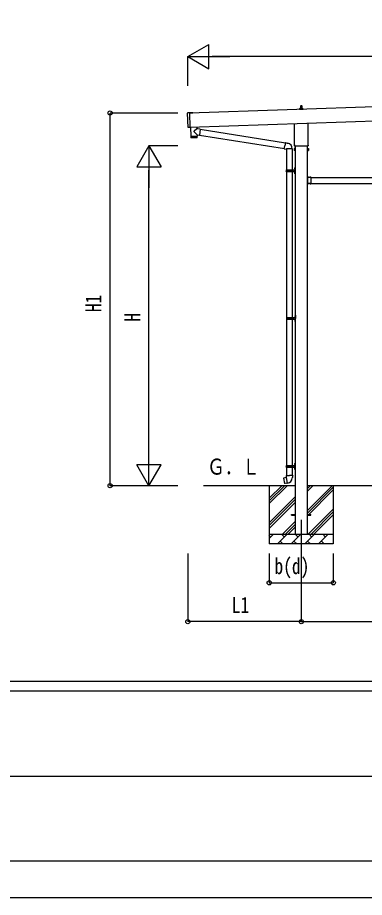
# Model space of a CAD drawing. Units: millimetres, scale not verified. Extents: x -21025 to 21025, y -14850 to 14850.
# Drawn here: x -4029 to -457, y -14850 to -5789 of the extents above; entities that cross this region are included whole.
import ezdxf
from ezdxf.enums import TextEntityAlignment as Align

# ---------------------------------------------------------------- set-up
doc = ezdxf.new("R2010")
doc.units = ezdxf.units.MM
doc.header["$LTSCALE"] = 60
for name, color, linetype in [('0-4_YKK_12', 2, 'Continuous'), ('0-5_YKK_13', 4, 'Continuous'), ('0-6_YKK_A1', 4, 'Continuous'), ('0-7_YKK_D', 6, 'Continuous'), ('0-8_YKK_ZWAK', 7, 'Continuous')]:
    doc.layers.add(name, color=color, linetype=linetype)
doc.styles.add('ＭＳ ゴシック', font='')
doc.styles.get('ＭＳ ゴシック').set_extended_font_data('MS Gothic')

msp = doc.modelspace()

# ---------------------------------------------------------------- linework, layer by layer
at = {"layer": '0-4_YKK_12'}
msp.add_line((-1107.46, -10960), (-1107.46, -11460), dxfattribs=at)
at = {"layer": '0-5_YKK_13'}
for p, q in [((-1113.46, -6720.74), (-1112.73, -6697.21)), ((-1111.73, -6696.24), (-1103.18, -6696.24)), ((-1102.18, -6697.21), (-1101.46, -6720.74)), ((-2273.66, -6920.04), (-2278.59, -6772.12)), ((-2258.64, -6770.45), (-2277.63, -6771.08)), ((-2224.65, -6769.54), (-2258.63, -6770.67)), ((-1125.71, -6736.24), (-1125.71, -6728.53)), ((-1089.21, -6736.24), (-1125.71, -6736.24)), ((-1125.32, -6727.74), (-1089.59, -6727.74)), ((-1124.94, -6727.55), (-1118.22, -6725.92)), ((-1117.84, -6725.74), (-1097.07, -6725.74)), ((-1117.46, -6724.95), (-1117.46, -6720.74)), ((-1116.46, -6720.74), (-1098.46, -6720.74)), ((-1097.46, -6724.95), (-1097.46, -6720.74)), ((-1089.97, -6727.55), (-1096.69, -6725.92)), ((-1089.21, -6736.24), (-1089.21, -6728.53)), ((-1175.76, -7100.23), (-1175.76, -6880.86)), ((-1039.16, -6876.3), (-1039.16, -7100.23)), ((-2180.41, -6997.27), (-2211.91, -6964.75)), ((-2183.17, -6914.44), (-2182.56, -6932.62)), ((-2146.96, -6937.68), (-2155.93, -7000.75)), ((-2147.22, -6939.51), (-1271.33, -7078.96)), ((-2243.94, -7012.41), (-2243.28, -7025.44)), ((-2182.67, -7026.37), (-2240.18, -7028.29)), ((-2239.48, -7011.26), (-2239.43, -7012.26)), ((-2184.51, -7009.42), (-2184.49, -7010.42)), ((-2180.41, -6997.27), (-2155.93, -7000.75)), ((-2180.41, -6997.27), (-2180.01, -7009.27)), ((-2155.67, -6998.92), (-1281.75, -7138.06)), ((-1282.07, -7139.88), (-1276.54, -7108.51)), ((-1282.07, -7139.88), (-1281.67, -7142.13)), ((-1282.07, -7139.88), (-1276.91, -7140.69)), ((-1281.67, -7142.13), (-1278.11, -7142.76)), ((-1278.11, -7142.76), (-1276.91, -7140.69)), ((-1276.91, -7140.69), (-1262.31, -7143.01)), ((-1271.01, -7077.15), (-1276.54, -7108.51)), ((-1271.01, -7077.15), (-1269.86, -7075.16)), ((-1269.86, -7075.16), (-1266.3, -7075.79)), ((-1266.3, -7075.79), (-1265.88, -7078.14)), ((-1262.31, -7143.01), (-1260.11, -7142.02)), ((-1199.81, -7142.42), (-1260.99, -7142.42)), ((-1259.96, -7142.42), (-1259.96, -7356)), ((-1251.37, -7080.96), (-1249.68, -7082.59)), ((-1249.68, -7082.59), (-1247.57, -7083.04)), ((-1199.96, -7142.42), (-1199.96, -7356)), ((-1181.46, -7138.5), (-1180.7, -7137.19)), ((-1181.46, -7138.5), (-1181.46, -7155.5)), ((-1181.46, -7155.5), (-1180.7, -7156.81)), ((-1174.46, -7142.09), (-1180.7, -7142.09)), ((-1174.46, -7151.91), (-1180.7, -7151.91)), ((-1174.46, -7156.81), (-1180.7, -7156.81)), ((-1177.46, -7109), (-1177.46, -7103.5)), ((-1039.52, -7112.5), (-1175.39, -7112.5)), ((-1171.96, -7156.2), (-1174.46, -7156.2)), ((-1042.96, -7156.2), (-1040.46, -7156.2)), ((-1040.46, -7142.09), (-1034.22, -7142.09)), ((-1040.46, -7151.91), (-1034.22, -7151.91)), ((-1040.46, -7156.81), (-1034.22, -7156.81)), ((-1037.46, -7103.5), (-1037.46, -7109)), ((-1033.46, -7138.5), (-1034.22, -7137.19)), ((-1033.46, -7155.5), (-1034.22, -7156.81)), ((-1033.46, -7138.5), (-1033.46, -7155.5)), ((-1176.26, -7338.85), (-1174.21, -7339.85)), ((-1174.99, -7336.85), (-1174.36, -7336.85)), ((-1174.99, -7336.85), (-1174.99, -7345.15)), ((-1174.36, -7336.85), (-1174.36, -7345.15)), ((-1174.36, -7336.85), (-1173.96, -7337.25)), ((-1173.96, -7333), (-1170.96, -7331.5)), ((-1173.96, -7333), (-1173.96, -7365)), ((-1173.96, -7337.25), (-1173.96, -7344.75)), ((-1170.96, -7331.5), (-1170.96, -7365)), ((-1170.96, -7331.5), (-1169.96, -7331.5)), ((-1169.96, -7331.5), (-1169.96, -7365)), ((-1262.96, -7358), (-1212.62, -7358)), ((-1262.96, -7372), (-1212.62, -7372)), ((-1261.96, -7356), (-1175.96, -7356)), ((-1261.96, -7356), (-1261.96, -7358)), ((-1261.96, -7374), (-1261.96, -7372)), ((-1261.96, -7374), (-1175.96, -7374)), ((-1259.96, -7374), (-1259.96, -8878.5)), ((-1202.96, -7356), (-1202.96, -7360.5)), ((-1202.96, -7360.5), (-1200.96, -7360.5)), ((-1202.96, -7374), (-1202.96, -7369.5)), ((-1202.96, -7369.5), (-1200.96, -7369.5)), ((-1200.96, -7360.5), (-1200.96, -7365)), ((-1200.96, -7369.5), (-1200.96, -7365)), ((-1199.96, -7374), (-1199.96, -8878.5)), ((-1194.96, -7356), (-1194.96, -7365)), ((-1194.96, -7360.5), (-1191.96, -7360.5)), ((-1194.96, -7374), (-1194.96, -7365)), ((-1194.96, -7369.5), (-1191.96, -7369.5)), ((-1191.96, -7360.5), (-1191.96, -7365)), ((-1191.96, -7369.5), (-1191.96, -7365)), ((-1176.26, -7386.85), (-1174.21, -7387.85)), ((-1174.99, -7345.15), (-1174.36, -7345.15)), ((-1174.99, -7384.85), (-1174.36, -7384.85)), ((-1174.99, -7384.85), (-1174.99, -7393.15)), ((-1174.99, -7393.15), (-1174.36, -7393.15)), ((-1174.36, -7345.15), (-1173.96, -7344.75)), ((-1174.36, -7384.85), (-1174.36, -7393.15)), ((-1174.36, -7384.85), (-1173.96, -7385.25)), ((-1174.36, -7393.15), (-1173.96, -7392.75)), ((-1174.21, -7339.85), (-1173.6, -7341)), ((-1174.21, -7387.85), (-1173.6, -7389)), ((-1173.96, -7397), (-1173.96, -7365)), ((-1173.96, -7385.25), (-1173.96, -7392.75)), ((-1173.96, -7397), (-1170.96, -7398.5)), ((-1170.96, -7398.5), (-1170.96, -7365)), ((-1170.96, -7398.5), (-1169.96, -7398.5)), ((-1169.96, -7398.5), (-1169.96, -7365)), ((-1043.36, -7419.5), (-1044.96, -7419.5)), ((-1044.96, -7424), (-1043.36, -7424)), ((-1043.36, -7425), (-1044.96, -7425)), ((-1039.26, -7427), (-1044.96, -7427)), ((-1043.36, -7429), (-1044.96, -7429)), ((-1043.36, -7436.46), (-1043.36, -7419.5)), ((-1043.36, -7422.96), (-1043.36, -7431.03)), ((-1043.36, -7425.87), (-1040.7, -7424.55)), ((-1043.36, -7428.13), (-1040.7, -7429.45)), ((-1042.49, -7422.26), (-1042.66, -7422.26)), ((-1044.96, -7430), (-1043.36, -7430)), ((-1043.36, -7505), (-1044.96, -7505)), ((-1043.36, -7509), (-1044.96, -7509)), ((-1043.36, -7514.5), (-1044.96, -7514.5)), ((-1006.96, -7434.9), (-1043.36, -7434.9)), ((-1043.36, -7514.5), (-1043.36, -7497.54)), ((-1006.96, -7499.1), (-1043.36, -7499.1)), ((-1043.36, -7502.96), (-1043.36, -7511.03)), ((-1043.36, -7505.87), (-1040.7, -7504.55)), ((-1043.36, -7508.13), (-1040.7, -7509.45)), ((-1042.96, -7436.5), (-1039.96, -7436.5)), ((-1042.96, -7445.29), (-1042.96, -7438.5)), ((-1042.96, -7487.29), (-1042.96, -7446.71)), ((-1042.96, -7495.5), (-1042.96, -7488.71)), ((-1039.96, -7497.5), (-1042.96, -7497.5)), ((-1042.49, -7431.73), (-1042.66, -7431.73)), ((-1042.49, -7502.26), (-1042.66, -7502.26)), ((-1042.49, -7511.73), (-1042.66, -7511.73)), ((-1019.69, -7434.04), (-1019.69, -7434.2)), ((-1019.69, -7499.96), (-1019.69, -7499.8)), ((-1010.92, -7434.9), (-1018.99, -7434.9)), ((-1010.92, -7499.1), (-1018.99, -7499.1)), ((-1016.08, -7434.9), (-1017.41, -7432.24)), ((-1016.08, -7499.1), (-1017.41, -7501.76)), ((-1013.83, -7434.9), (-1012.51, -7432.24)), ((-1013.83, -7499.1), (-1012.51, -7501.76)), ((-1010.22, -7434.04), (-1010.22, -7434.2)), ((-1010.22, -7499.96), (-1010.22, -7499.8)), ((-1006.96, -7445.29), (-1006.96, -7434.9)), ((-1006.96, -7487.29), (-1006.96, -7446.71)), ((-1006.96, -7499.1), (-1006.96, -7488.71)), ((-1259.46, -8878.5), (-1173.46, -8878.5)), ((-1259.46, -8878.5), (-1259.46, -8880.5)), ((-1200.46, -8878.5), (-1200.46, -8883)), ((-1192.46, -8878.5), (-1192.46, -8887.5)), ((-1173.76, -8861.35), (-1171.71, -8862.35)), ((-1172.49, -8859.35), (-1171.86, -8859.35)), ((-1172.49, -8859.35), (-1172.49, -8867.65)), ((-1172.49, -8867.65), (-1171.86, -8867.65)), ((-1171.86, -8859.35), (-1171.86, -8867.65)), ((-1171.86, -8859.35), (-1171.46, -8859.75)), ((-1171.86, -8867.65), (-1171.46, -8867.25)), ((-1171.71, -8862.35), (-1171.1, -8863.5)), ((-1171.46, -8855.5), (-1168.46, -8854)), ((-1171.46, -8855.5), (-1171.46, -8887.5)), ((-1171.46, -8859.75), (-1171.46, -8867.25)), ((-1168.46, -8854), (-1168.46, -8887.5)), ((-1168.46, -8854), (-1167.46, -8854)), ((-1167.46, -8854), (-1167.46, -8887.5)), ((-1260.46, -8880.5), (-1210.12, -8880.5)), ((-1260.46, -8894.5), (-1210.12, -8894.5)), ((-1259.96, -8896.49), (-1259.96, -10401)), ((-1259.46, -8896.5), (-1259.46, -8894.5)), ((-1259.46, -8896.5), (-1173.46, -8896.5)), ((-1200.46, -8883), (-1198.46, -8883)), ((-1200.46, -8896.5), (-1200.46, -8892)), ((-1200.46, -8892), (-1198.46, -8892)), ((-1199.96, -8896.49), (-1199.96, -10401)), ((-1198.46, -8883), (-1198.46, -8887.5)), ((-1198.46, -8892), (-1198.46, -8887.5)), ((-1192.46, -8883), (-1189.46, -8883)), ((-1192.46, -8896.5), (-1192.46, -8887.5)), ((-1192.46, -8892), (-1189.46, -8892)), ((-1189.46, -8883), (-1189.46, -8887.5)), ((-1189.46, -8892), (-1189.46, -8887.5)), ((-1173.76, -8909.35), (-1171.71, -8910.35)), ((-1172.49, -8907.35), (-1171.86, -8907.35)), ((-1172.49, -8907.35), (-1172.49, -8915.65)), ((-1172.49, -8915.65), (-1171.86, -8915.65)), ((-1171.86, -8907.35), (-1171.86, -8915.65)), ((-1171.86, -8907.35), (-1171.46, -8907.75)), ((-1171.86, -8915.65), (-1171.46, -8915.25)), ((-1171.71, -8910.35), (-1171.1, -8911.5)), ((-1171.46, -8919.5), (-1171.46, -8887.5)), ((-1171.46, -8907.75), (-1171.46, -8915.25)), ((-1171.46, -8919.5), (-1168.46, -8921)), ((-1168.46, -8921), (-1168.46, -8887.5)), ((-1168.46, -8921), (-1167.46, -8921)), ((-1167.46, -8921), (-1167.46, -8887.5)), ((-1262.96, -10403), (-1212.62, -10403)), ((-1262.96, -10417), (-1212.62, -10417)), ((-1261.96, -10401), (-1175.96, -10401)), ((-1261.96, -10401), (-1261.96, -10403)), ((-1261.96, -10419), (-1261.96, -10417)), ((-1261.96, -10419), (-1175.96, -10419)), ((-1259.96, -10419), (-1259.96, -10503.93)), ((-1202.96, -10401), (-1202.96, -10405.5)), ((-1202.96, -10405.5), (-1200.96, -10405.5)), ((-1202.96, -10419), (-1202.96, -10414.5)), ((-1202.96, -10414.5), (-1200.96, -10414.5)), ((-1200.96, -10405.5), (-1200.96, -10410)), ((-1200.96, -10414.5), (-1200.96, -10410)), ((-1199.96, -10419), (-1199.96, -10503.93)), ((-1194.96, -10401), (-1194.96, -10410)), ((-1194.96, -10405.5), (-1191.96, -10405.5)), ((-1194.96, -10419), (-1194.96, -10410)), ((-1194.96, -10414.5), (-1191.96, -10414.5)), ((-1191.96, -10405.5), (-1191.96, -10410)), ((-1191.96, -10414.5), (-1191.96, -10410)), ((-1176.26, -10383.85), (-1174.21, -10384.85)), ((-1174.99, -10381.85), (-1174.36, -10381.85)), ((-1174.99, -10381.85), (-1174.99, -10390.15)), ((-1174.99, -10390.15), (-1174.36, -10390.15)), ((-1174.36, -10381.85), (-1174.36, -10390.15)), ((-1174.36, -10381.85), (-1173.96, -10382.25)), ((-1174.36, -10390.15), (-1173.96, -10389.75)), ((-1174.21, -10384.85), (-1173.6, -10386)), ((-1173.96, -10378), (-1170.96, -10376.5)), ((-1173.96, -10378), (-1173.96, -10410)), ((-1173.96, -10382.25), (-1173.96, -10389.75)), ((-1173.96, -10442), (-1173.96, -10410)), ((-1170.96, -10376.5), (-1170.96, -10410)), ((-1170.96, -10376.5), (-1169.96, -10376.5)), ((-1170.96, -10443.5), (-1170.96, -10410)), ((-1169.96, -10376.5), (-1169.96, -10410)), ((-1169.96, -10443.5), (-1169.96, -10410)), ((-1261.81, -10503.93), (-1263.96, -10504.71)), ((-1263.96, -10504.71), (-1263.96, -10508.33)), ((-1263.96, -10508.33), (-1261.71, -10509.14)), ((-1261.81, -10503.93), (-1229.96, -10503.93)), ((-1261.81, -10503.93), (-1261.71, -10509.14)), ((-1261.71, -10509.14), (-1261.46, -10523.93)), ((-1198.11, -10503.93), (-1229.96, -10503.93)), ((-1195.96, -10508.33), (-1198.2, -10509.14)), ((-1198.11, -10503.93), (-1195.96, -10504.71)), ((-1195.96, -10504.71), (-1195.96, -10508.33)), ((-1176.26, -10431.85), (-1174.21, -10432.85)), ((-1174.99, -10429.85), (-1174.36, -10429.85)), ((-1174.99, -10429.85), (-1174.99, -10438.15)), ((-1174.99, -10438.15), (-1174.36, -10438.15)), ((-1174.36, -10429.85), (-1174.36, -10438.15)), ((-1174.36, -10429.85), (-1173.96, -10430.25)), ((-1174.36, -10438.15), (-1173.96, -10437.75)), ((-1174.21, -10432.85), (-1173.6, -10434)), ((-1173.96, -10430.25), (-1173.96, -10437.75)), ((-1173.96, -10442), (-1170.96, -10443.5)), ((-1170.96, -10443.5), (-1169.96, -10443.5)), ((-1288.42, -10532.38), (-1289.22, -10533.55)), ((-1289.22, -10533.55), (-1279.6, -10588.11)), ((-1260.55, -10527.13), (-1288.42, -10532.38)), ((-1275.67, -10529.78), (-1275.89, -10530.02)), ((-1265.58, -10587.02), (-1265.86, -10586.86)), ((-1261.46, -10523.93), (-1260.11, -10525.93)), ((-1250.19, -10584.42), (-1260.33, -10526.95)), ((-1260.3, -10526.13), (-1260.3, -10526.83)), ((-1260.11, -10525.93), (-1260.14, -10525.93)), ((-1249.89, -10585.19), (-1250.13, -10584.52)), ((-1199.77, -10525.87), (-1199.84, -10528.03)), ((-1198.45, -10523.93), (-1199.77, -10525.87)), ((-1207.46, -10905.5), (-1169.96, -10905.5)), ((-1207.46, -10914.5), (-1207.46, -10905.5)), ((-1207.46, -10914.5), (-1169.96, -10914.5)), ((-1044.96, -10905.5), (-1007.46, -10905.5)), ((-1044.96, -10914.5), (-1007.46, -10914.5)), ((-1007.46, -10914.5), (-1007.46, -10905.5))]:
    msp.add_line(p, q, dxfattribs=at)
for points in [[(-2258.64, -6770.45), (-2253.64, -6920.37), (-2272.63, -6921)], [(-2258.6, -6771.67), (-2224.61, -6770.54), (-2224.65, -6769.54)], [(-2247.14, -6916.57), (-2243.97, -7011.41), (-2180.01, -7009.27)], [(-2182.56, -6932.62), (-2184.66, -6934.39), (-2211.87, -6957.42)], [(-2146.96, -6937.68), (-2172.88, -6934), (-2182.56, -6932.62)], [(-2179.77, -7023.33), (-2179.98, -7010.27), (-2243.94, -7012.41)], [(-1271.01, -7077.15), (-1265.88, -7078.14), (-1251.37, -7080.96)], [(-1174.46, -7156.81), (-1174.46, -7137.19), (-1180.7, -7137.19)], [(-1174.46, -7156.2), (-1174.46, -7137.8), (-1171.96, -7137.8)], [(-1040.46, -7156.2), (-1040.46, -7137.8), (-1042.96, -7137.8)], [(-1040.46, -7156.81), (-1040.46, -7137.19), (-1034.22, -7137.19)], [(-1176.26, -7343.15), (-1174.21, -7342.15), (-1173.6, -7341)], [(-1176.26, -7391.15), (-1174.21, -7390.15), (-1173.6, -7389)], [(-1044.96, -7434.5), (-1044.96, -7428.5), (-1044.96, -7425.5), (-1044.96, -7419.5)], [(-1044.96, -7514.5), (-1044.96, -7508.5), (-1044.96, -7505.5), (-1044.96, -7499.5)], [(-1042.96, -7438.5), (-1039.96, -7438.5), (-1039.96, -7434.9)], [(-1042.96, -7495.5), (-1039.96, -7495.5), (-1039.96, -7499.1)], [(-1173.76, -8865.65), (-1171.71, -8864.65), (-1171.1, -8863.5)], [(-1173.76, -8913.65), (-1171.71, -8912.65), (-1171.1, -8911.5)], [(-1176.26, -10388.15), (-1174.21, -10387.15), (-1173.6, -10386)], [(-1198.11, -10503.93), (-1198.2, -10509.14), (-1198.45, -10523.93)], [(-1176.26, -10436.15), (-1174.21, -10435.15), (-1173.6, -10434)], [(-1250.46, -10584.33), (-1278.44, -10588.93), (-1279.6, -10588.11)], [(-1273.43, -10529.56), (-1273.71, -10529.4), (-1275.67, -10529.78)], [(-1263.39, -10586.46), (-1263.61, -10586.69), (-1265.58, -10587.02)]]:
    msp.add_lwpolyline(points, dxfattribs=at)
for points in [[(-1171.96, -7157.5), (-1171.96, -7136.5), (-1169.96, -7136.5), (-1169.96, -7157.5)], [(-1042.96, -7157.5), (-1042.96, -7136.5), (-1044.96, -7136.5), (-1044.96, -7157.5)]]:
    msp.add_lwpolyline(points, close=True, dxfattribs=at)
for centre, radius, start, end in [((-1111.73, -6697.24), 1, 90, 178.60509), ((-1103.18, -6697.24), 1, 1.39491, 90), ((-2277.59, -6772.08), 1, 91.90915, 181.90915), ((-1124.71, -6728.53), 1, 103.62699, 180), ((-1118.46, -6724.95), 1, 283.62699, 0), ((-1113.37, -6721.37), 4.13, 90, 171.17633), ((-1116.46, -6721.74), 1, 90, 180), ((-1104.12, -6720.74), 4.83, 133.60282, 180), ((-1110.79, -6720.74), 4.83, 0, 46.39718), ((-1101.54, -6721.37), 4.13, 8.82367, 90), ((-1098.46, -6721.74), 1, 0, 90), ((-1096.46, -6724.95), 1, 180, 256.37301), ((-1090.21, -6728.53), 1, 0, 76.37301), ((-2272.66, -6920), 1, 181.90915, 271.90915), ((-2208.49, -6961.1), 5, 132.56466, 226.88314), ((-2240.28, -7025.29), 3, 182.90915, 271.95747), ((-2182.77, -7023.37), 3, 271.90915, 0.90915), ((-1260.11, -7142.02), 60.3, 359.62495, 78), ((-1165.22, -7147), 16.24, 162.41205, 197.58795), ((-1177.11, -7139.64), 4.34, 145.61575, 214.38425), ((-1177.11, -7154.36), 4.34, 145.61575, 214.38425), ((-1173.46, -7103.5), 4, 125.09963, 180), ((-1173.46, -7109), 4, 180, 194.47751), ((-1173.46, -7109), 4, 194.47751, 241.04498), ((-1041.46, -7109), 4, 298.95502, 345.52249), ((-1041.46, -7103.5), 4, 0, 54.90037), ((-1041.46, -7109), 4, 345.52249, 0), ((-1049.7, -7147), 16.24, 342.41205, 17.58795), ((-1037.8, -7139.64), 4.34, 325.61575, 34.38425), ((-1037.8, -7154.36), 4.34, 325.61575, 34.38425), ((-1170.66, -7341), 6, 136.21765, 223.78235), ((-1214.21, -7365), 49.25, 171.82876, 180.00002), ((-1214.21, -7365), 49.25, 180.00002, 188.17127), ((-1212.62, -7356), 2, 270, 359.99998), ((-1212.62, -7374), 2, 0.00005, 90.00004), ((-1170.66, -7389), 6, 136.21765, 223.78235), ((-1175.96, -7354), 2, 270, 359.99998), ((-1175.96, -7376), 2, 0.00005, 90.00004), ((-1042.66, -7422.96), 0.7, 90, 180), ((-1042.49, -7423.13), 0.862, 39.12355, 90), ((-1047.26, -7427), 7, 0, 39.12355), ((-1047.26, -7427), 7, 320.87645, 0), ((-1042.96, -7434.5), 2, 180, 270), ((-1042.96, -7499.5), 2, 90, 180), ((-1042.66, -7431.03), 0.7, 180, 270), ((-1042.66, -7502.96), 0.7, 90, 180), ((-1042.66, -7511.03), 0.7, 180, 270), ((-1043.66, -7446), 1, 314.427, 45.573), ((-1043.66, -7488), 1, 314.427, 45.573), ((-1042.49, -7430.87), 0.862, 270, 320.87645), ((-1042.49, -7503.13), 0.862, 39.12355, 90), ((-1042.49, -7510.87), 0.862, 270, 320.87645), ((-1047.26, -7507), 7, 0, 39.12355), ((-1047.26, -7507), 7, 320.87645, 0), ((-1018.83, -7434.04), 0.862, 129.12355, 180), ((-1018.99, -7434.2), 0.7, 180, 270), ((-1018.99, -7499.8), 0.7, 90, 180), ((-1018.83, -7499.96), 0.862, 180, 230.87645), ((-1014.96, -7438.8), 7, 90, 129.12355), ((-1014.96, -7495.2), 7, 230.87645, 270), ((-1014.96, -7438.8), 7, 50.87645, 90), ((-1014.96, -7495.2), 7, 270, 309.12355), ((-1010.92, -7434.2), 0.7, 270, 0), ((-1010.92, -7499.8), 0.7, 0, 90), ((-1011.08, -7434.04), 0.862, 0, 50.87645), ((-1011.08, -7499.96), 0.862, 309.12355, 0), ((-1006.26, -7446), 1, 134.427, 225.573), ((-1006.26, -7488), 1, 134.427, 225.573), ((-1210.12, -8878.5), 2, 270, 359.99998), ((-1168.16, -8863.5), 6, 136.21765, 223.78235), ((-1173.46, -8876.5), 2, 270, 359.99998), ((-1211.71, -8887.5), 49.25, 171.82876, 180.00002), ((-1211.71, -8887.5), 49.25, 180.00002, 188.17127), ((-1210.12, -8896.5), 2, 0.00005, 90.00004), ((-1168.16, -8911.5), 6, 136.21765, 223.78235), ((-1173.46, -8898.5), 2, 0.00005, 90.00004), ((-1214.21, -10410), 49.25, 171.82876, 180.00002), ((-1214.21, -10410), 49.25, 180.00002, 188.17127), ((-1212.62, -10401), 2, 270, 359.99998), ((-1212.62, -10419), 2, 0.00005, 90.00004), ((-1170.66, -10386), 6, 136.21765, 223.78235), ((-1175.96, -10399), 2, 270, 359.99998), ((-1175.96, -10421), 2, 0.00005, 90.00004), ((-1170.66, -10434), 6, 136.21765, 223.78235), ((-1260.6, -10526.83), 0.3, 280.66842, 0), ((-1260.1, -10526.13), 0.2, 100, 180), ((-1250.41, -10584.63), 0.3, 20, 99.33158), ((-1249.7, -10585.12), 0.2, 200, 279.96938), ((-1260.11, -10525.93), 60.3, 279.96938, 358)]:
    msp.add_arc(centre, radius, start, end, dxfattribs=at)
at = {"layer": '0-6_YKK_A1'}
for p, q in [((3133.42, -6592.17), (-2258.59, -6771.87)), ((-2253.76, -6916.79), (3138.25, -6737.06)), ((-1169.96, -7112.5), (-1169.96, -11110)), ((-1044.96, -11110), (-1044.96, -7112.5)), ((-1039.96, -7497), (-1044.46, -7497)), ((-1006.96, -7437), (1892.04, -7437)), ((-1006.96, -7497), (1892.04, -7497)), ((-1169.96, -10610), (-2114.12, -10610)), ((-1437.46, -10610), (-1437.46, -11210)), ((-1437.46, -10795.05), (-1252.41, -10610)), ((-1437.46, -10766.77), (-1280.69, -10610)), ((-1437.46, -10738.48), (-1308.97, -10610)), ((1930.04, -10610), (-1044.96, -10610)), ((-1044.96, -10865.1), (-789.86, -10610)), ((-1044.96, -10667.11), (-987.85, -10610)), ((-1044.96, -10638.82), (-1016.13, -10610)), ((-1044.96, -10893.38), (-777.46, -10625.88)), ((-1044.96, -10921.67), (-777.46, -10654.17)), ((-777.46, -10610), (-777.46, -11210)), ((-1437.46, -10993.04), (-1169.96, -10725.54)), ((-1437.46, -11021.32), (-1169.96, -10753.82)), ((-1437.46, -11049.61), (-1169.96, -10782.11)), ((-1035.3, -11110), (-777.46, -10852.16)), ((-1007.01, -11110), (-777.46, -10880.44)), ((-978.73, -11110), (-777.46, -10908.73)), ((-1299.86, -11110), (-1169.96, -10980.1)), ((-1271.57, -11110), (-1169.96, -11008.38)), ((-1243.29, -11110), (-1169.96, -11036.67)), ((-1437.46, -11110), (-777.46, -11110)), ((-1437.46, -11152.89), (-1394.56, -11110)), ((-1423.12, -11138.55), (-1437.46, -11124.21)), ((-1353.14, -11210), (-1253.14, -11110)), ((-1281.69, -11138.55), (-1310.25, -11110)), ((-1211.72, -11210), (-1111.72, -11110)), ((-1140.27, -11138.55), (-1168.83, -11110)), ((-1070.3, -11210), (-970.3, -11110)), ((-998.85, -11138.55), (-1027.41, -11110)), ((-928.88, -11210), (-828.88, -11110)), ((-857.43, -11138.55), (-885.98, -11110)), ((-780.74, -11110), (-777.46, -11106.72)), ((-777.46, -11210), (-1437.46, -11210)), ((-1324.59, -11181.45), (-1296.03, -11210)), ((-1183.17, -11181.45), (-1154.61, -11210)), ((-1041.75, -11181.45), (-1013.19, -11210)), ((-900.32, -11181.45), (-871.77, -11210))]:
    msp.add_line(p, q, dxfattribs=at)
msp.add_lwpolyline([(-1039.96, -7437), (-1044.46, -7437), (-1044.46, -7497)], dxfattribs=at)
at = {"layer": '0-7_YKK_D'}
for p, q in [((-2276.06, -6190.89), (-2059.55, -6065.89)), ((-2059.55, -6315.89), (-2059.55, -6065.89)), ((-2276.06, -6490.89), (-2276.06, -6189.89)), ((-2276.06, -6190.89), (-2059.55, -6315.89)), ((-2276.06, -6190.89), (-1843.05, -6190.89)), ((2905.72, -6190.89), (-2026.06, -6190.89)), ((-2380.1, -6772.39), (-3077.06, -6772.39)), ((-3076.06, -10610), (-3076.06, -6772.39)), ((-2676.06, -7110), (-2801.06, -7326.51)), ((-2380.1, -7110), (-2677.06, -7110)), ((-2676.06, -7110), (-2551.06, -7326.51)), ((-2676.06, -7110), (-2676.06, -7543.01)), ((-2801.06, -7326.51), (-2551.06, -7326.51)), ((-2676.06, -10360), (-2676.06, -7360)), ((-2676.06, -10610), (-2676.06, -10176.99)), ((-2676.06, -10610), (-2801.06, -10393.49)), ((-2551.06, -10393.49), (-2801.06, -10393.49)), ((-2676.06, -10610), (-2551.06, -10393.49)), ((-2380.1, -10610), (-3077.06, -10610)), ((-2380.1, -10610), (-2677.06, -10610)), ((-2276.06, -11310), (-2276.06, -12011)), ((-1437.46, -11310), (-1437.46, -11611)), ((-1107.46, -11310), (-1107.46, -12011)), ((-1107.46, -11310), (-1107.46, -12011)), ((-777.46, -11310), (-777.46, -11611)), ((-1437.46, -11610), (-777.46, -11610)), ((-1107.46, -12010), (-2276.06, -12010)), ((-1107.46, -12010), (1992.54, -12010))]:
    msp.add_line(p, q, dxfattribs=at)
for centre in [(-3076.06, -6772.39), (-3076.06, -10610), (-1437.46, -11610), (-777.46, -11610), (-2276.06, -12010), (-1107.46, -12010), (-1107.46, -12010)]:
    msp.add_circle(centre, 21.25, dxfattribs=at)
at = {"layer": '0-8_YKK_ZWAK'}
for p, q in [((19475.1, -12625), (-19524.9, -12625)), ((-24.9, -12725), (-6524.9, -12725)), ((-6487.4, -13600), (-24.9, -13600)), ((-6524.9, -14475), (-24.9, -14475))]:
    msp.add_line(p, q, dxfattribs=at)
msp.add_lwpolyline([(-21025, -14850), (21025, -14850), (21025, 14850), (-21025, 14850)], close=True, dxfattribs=at)

# ---------------------------------------------------------------- texts
at = {"layer": '0-6_YKK_A1', "style": 'ＭＳ ゴシック', "width": 0.8}
msp.add_text('Ｇ．Ｌ', height=165, dxfattribs=at).set_placement((-2075.63, -10545.69), align=Align.BOTTOM_LEFT)
at = {"layer": '0-7_YKK_D', "style": 'ＭＳ ゴシック', "width": 0.8}
for s, p in [('H1', (-3116.06, -8823.19)), ('H', (-2716.06, -8920))]:
    msp.add_text(s, height=165, rotation=90, dxfattribs=at).set_placement(p, align=Align.BOTTOM_LEFT)
for s, p in [('b(d)', (-1383.46, -11570)), ('L1', (-1823.76, -11970))]:
    msp.add_text(s, height=165, dxfattribs=at).set_placement(p, align=Align.BOTTOM_LEFT)

doc.saveas('drawing.dxf')
